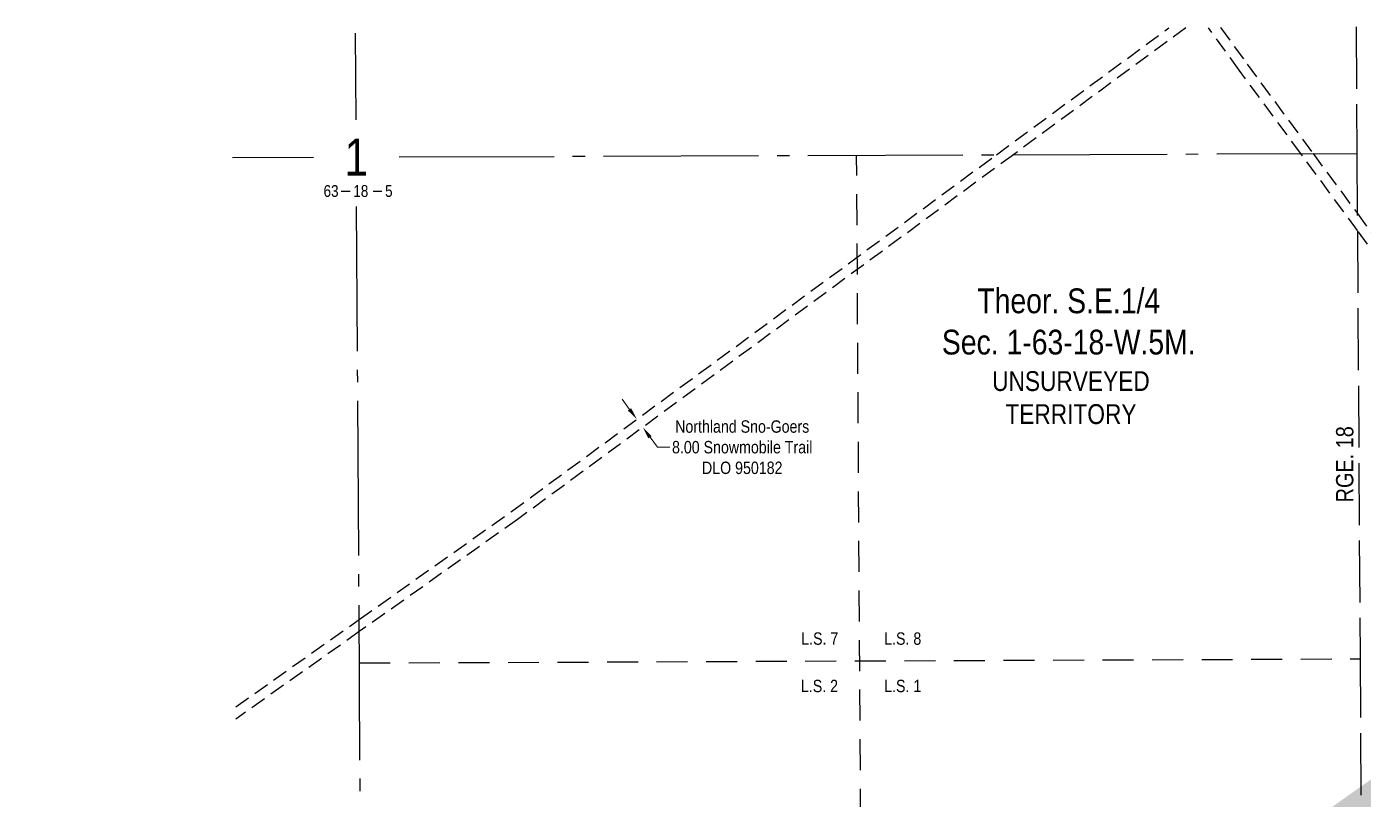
# Model space of a CAD drawing. Extents: x 522868 to 559106, y 6019929 to 6031707.
# Drawn here: x 526687 to 527766, y 6029997 to 6030621 of the extents above; entities that cross this region are included whole.
import ezdxf
from ezdxf.enums import TextEntityAlignment as Align

# ---------------------------------------------------------------- set-up
doc = ezdxf.new("R2010")
doc.units = 0
doc.header["$LTSCALE"] = 5
doc.header["$PDSIZE"] = 0.5
for name, pattern in [('foc-ACCESSROAD', [3.75, 2.5, -1.25]), ('foc-LSD', [8, 5, -3]), ('foc-QUARTERLINE', [33, 25, -3, 2, -3]), ('foc-UNSURVEYED', [12.5, 10, -2.5])]:
    doc.linetypes.add(name, pattern=pattern)
doc.layers.get('Defpoints').update_dxf_attribs({"color": 9})
for name, color, linetype in [('10', 1, 'Continuous'), ('9', 3, 'Continuous'), ('C-SYMBOL', 7, 'Continuous'), ('D-TXT', 6, 'Continuous'), ('F-AR', 190, 'foc-ACCESSROAD'), ('L-SECLBL', 7, 'Continuous'), ('L-SECQ', 8, 'foc-QUARTERLINE'), ('L-SECTION-LSD', 7, 'foc-LSD'), ('L-UNS-T', 3, 'Continuous'), ('L-USEC', 7, 'foc-UNSURVEYED'), ('P-BUFFER-H 30m', 51, 'Continuous')]:
    doc.layers.add(name, color=color, linetype=linetype)
doc.layers.add('F-AR-T', color=190, linetype='Continuous', lineweight=9)
doc.styles.add('100L', font='ARIALN.TTF', dxfattribs={"height": 11})
doc.styles.add('175L', font='ARIALN.TTF', dxfattribs={"height": 20})
doc.styles.add('80CG', font='ARIALN.TTF', dxfattribs={"height": 10})
doc.styles.add('80L', font='ARIALN.TTF', dxfattribs={"height": 10})
doc.styles.add('SIMPLEX', font='ARIALN.TTF')
doc.dimstyles.new('Compass 5 000', dxfattribs={"dimscale": 5, "dimtxt": 9, "dimasz": 2, "dimexe": 0.2, "dimexo": 0.0625, "dimgap": 0.5, "dimtad": 0, "dimtih": 1, "dimtoh": 1, "dimzin": 0, "dimdsep": 46, "dimtxsty": '80CG', "dimcen": 0.1, "dimse1": 1, "dimse2": 1, "dimclrd": 256, "dimclrt": 256, "dimaunit": 1, "dimadec": 4, "dimazin": 0, "dimtfac": 0.06, "dimtofl": 0, "dimtmove": 0, "dimatfit": 1, "dimfxl": 0.2, "dimtolj": 1, "dimtzin": 0, "dimlwd": -1, "dimarcsym": 0})

# ---------------------------------------------------------------- blocks, each defined once
blk = doc.blocks.new('L-SECLBL')
at = {"layer": '9', "color": 7}
for p, q in [((-5.1, -27.8), (-12.3, -27.8)), ((20.7, -27.8), (13.5, -27.8))]:
    blk.add_line(p, q, dxfattribs=at)
at = {"layer": '10', "color": 2, "style": 'SIMPLEX'}
blk.add_attdef('SEC', text='', height=30, dxfattribs=at).set_placement((0, 0), align=Align.MIDDLE)
at = {"layer": '10', "color": 5, "style": '80L'}
blk.add_attdef('TWP', text='', height=9.5, dxfattribs=at).set_placement((-14.4, -27.4), align=Align.MIDDLE_RIGHT)
blk.add_attdef('RGE', text='', height=9.5, dxfattribs=at).set_placement((3.6, -27.4), align=Align.MIDDLE_CENTER)
blk.add_attdef('MER', text='', height=9.5, dxfattribs=at).set_placement((23.2, -27.4), align=Align.MIDDLE_LEFT)
blk = doc.blocks.new('*D45')
at = {"layer": 'Defpoints', "color": 0, "transparency": 16777216}
for p in [(527193.3, 6030314.2), (527198, 6030307.7), (527184.3, 6030297.6)]:
    blk.add_point(p, dxfattribs=at)
at = {"layer": 'F-AR-T', "transparency": 16777216}
for p, q in [((527173.6, 6030312.1), (527167.7, 6030320.2)), ((527190.2, 6030289.6), (527196.1, 6030281.5)), ((527196.1, 6030281.5), (527206.1, 6030281.5))]:
    blk.add_line(p, q, dxfattribs=at)
for points in [[(527174.9, 6030313.1), (527172.3, 6030311.1), (527179.5, 6030304.1)], [(527191.5, 6030290.5), (527188.8, 6030288.6), (527184.3, 6030297.6)]]:
    blk.add_solid(points, dxfattribs=at)
at = {"layer": 'F-AR-T', "transparency": 16777216, "insert": (527264.6, 6030281.5), "char_height": 10, "attachment_point": 5, "style": '80CG'}
blk.add_mtext('\\A1;Northland Sno-Goers\\P8.00 Snowmobile Trail\\PDLO 950182', dxfattribs=at)

msp = doc.modelspace()

# ---------------------------------------------------------------- hatches: boundary and pattern name
at = {"layer": 'P-BUFFER-H 30m'}
h = msp.add_hatch(color=256, dxfattribs=at)
h.dxf.hatch_style = 1
edge = h.paths.add_edge_path()
edge.add_line((526751.29, 6029002.078), (526968.661, 6028994.182))
edge.add_arc((526868.779, 6028997.81), 99.947, 357.91979, 359.816196)
edge.add_line((526968.726, 6028997.49), (526969.036, 6029093.955))
edge.add_arc((526869.089, 6029094.276), 99.947, 359.816196, 423.072512)
edge.add_line((526914.351, 6029183.387), (526914.757, 6029310.012))
edge.add_line((526914.757, 6029310.012), (526920.33, 6029320.715))
edge.add_line((526920.33, 6029320.715), (527165.442, 6029493.5))
edge.add_arc((527159.42, 6029522.873), 29.984, 281.585902, 305.18082)
edge.add_line((527176.696, 6029498.366), (527188.949, 6029507.004))
edge.add_arc((527171.674, 6029531.511), 29.984, 305.18082, 328.775737)
edge.add_line((527197.314, 6029515.968), (527300.335, 6029588.589))
edge.add_line((527300.335, 6029588.589), (527333.437, 6029611.949))
edge.add_arc((527327.38, 6029641.315), 29.984, 281.654377, 297.871278)
edge.add_arc((527386.134, 6029704.186), 99.947, 243.410266, 305.210842)
edge.add_line((527443.762, 6029622.525), (527525.465, 6029680.184))
edge.add_arc((527467.837, 6029761.844), 99.947, 305.210842, 368.467158)
edge.add_line((527566.695, 6029776.561), (527873.652, 6029993.182))
edge.add_line((527873.652, 6029993.182), (527892.042, 6029999.018))
edge.add_line((527892.042, 6029999.018), (528075.62, 6029999.018))
edge.add_line((528075.62, 6029999.018), (528102.486, 6029997.448))
edge.add_line((528102.486, 6029997.448), (528043.957, 6030073.978))
edge.add_line((528043.957, 6030073.978), (527867.649, 6030073.978))
edge.add_arc((527867.649, 6030043.994), 29.984, 90, 125.210841)
edge.add_line((527850.36, 6030068.492), (527532.209, 6029843.971))
edge.add_line((527532.209, 6029843.971), (527503.947, 6029884.019))
edge.add_arc((527422.287, 6029826.39), 99.947, 35.210842, 125.210842)
edge.add_line((527364.659, 6029908.051), (527282.955, 6029850.392))
edge.add_arc((527340.583, 6029768.732), 99.947, 125.210842, 215.210842)
edge.add_line((527258.923, 6029711.103), (527287.185, 6029671.056))
edge.add_line((527287.185, 6029671.056), (527257.133, 6029649.848))
edge.add_line((527257.133, 6029649.848), (527154.089, 6029577.21))
edge.add_arc((527160.158, 6029547.846), 29.984, 101.679276, 125.210842)
edge.add_line((527142.87, 6029572.345), (527130.621, 6029563.7))
edge.add_arc((527147.909, 6029539.202), 29.984, 125.210842, 148.644691)
edge.add_line((527122.304, 6029554.804), (526852.602, 6029364.686))
edge.add_arc((526869.878, 6029340.178), 29.984, 125.18082, 179.816196)
edge.add_line((526839.894, 6029340.275), (526839.429, 6029195.366))
edge.add_line((526839.429, 6029195.366), (526790.869, 6029197.13))
edge.add_arc((526787.241, 6029097.249), 99.947, 87.91979, 179.816196)
edge.add_line((526687.294, 6029097.569), (526686.988, 6029002.141))
edge.add_line((526686.988, 6029002.141), (526735.587, 6029002.117))
edge.add_line((526735.587, 6029002.117), (526751.29, 6029002.078))
edge = h.paths.add_edge_path()
edge.add_line((526746.386, 6028962.105), (526772.897, 6028960.848))
edge.add_line((526772.897, 6028960.848), (526768.455, 6028961.066))
edge.add_line((526768.455, 6028961.066), (526746.185, 6028967.109))
edge.add_line((526746.185, 6028967.109), (526746.17, 6028962.123))
edge.add_line((526746.17, 6028962.123), (526746.125, 6028947.103))
edge.add_line((526746.125, 6028947.103), (526736.013, 6028947.166))
edge.add_line((526736.013, 6028947.166), (526735.909, 6028914.841))
edge.add_arc((526786.932, 6029000.783), 99.947, 239.303036, 267.91979)
edge.add_line((526783.304, 6028900.902), (526865.151, 6028897.929))
edge.add_arc((526868.779, 6028997.81), 99.947, 267.91979, 268.385837)
edge.add_line((526865.964, 6028897.903), (526866.114, 6028941.421))
edge.add_line((526866.114, 6028941.421), (526746.342, 6028947.098))
edge.add_line((526746.342, 6028947.098), (526746.386, 6028962.105))

# ---------------------------------------------------------------- linework, layer by layer
at = {"layer": 'F-AR'}
for points in [[(526855.726, 6030071.901), (526955.311, 6030142.454), (527078.353, 6030229.626), (527469.795, 6030517.605), (527608.916, 6030619.964)], [(527622.651, 6030620.052), (527483.477, 6030517.655), (527083.148, 6030223.139), (526955.479, 6030132.688), (526855.895, 6030062.134)], [(528092.679, 6030010.271), (528033.662, 6030087.439), (527791.741, 6030415.266), (527761.328, 6030456.477), (527715.543, 6030518.518), (527665.801, 6030585.925), (527640.938, 6030620.17)], [(527650.781, 6030620.233), (527672.258, 6030590.652), (527725.462, 6030518.556), (527761.245, 6030470.067), (527791.657, 6030428.855), (528040.101, 6030092.191), (528102.752, 6030010.271)]]:
    msp.add_lwpolyline(points, dxfattribs=at)
at = {"layer": 'L-SECQ', "flags": 128}
for points in [[(526952.907, 6030545.709), (526952.489, 6030615.724)], [(526853.086, 6030515.359), (526918.456, 6030515.599)], [(526987.701, 6030515.853), (527760.836, 6030518.688)], [(526957.955, 6029699.038), (526953.324, 6030475.747)]]:
    msp.add_lwpolyline(points, dxfattribs=at)
at = {"layer": 'L-SECTION-LSD', "flags": 128}
for points in [[(527361.896, 6029700.899), (527356.961, 6030517.207)], [(526955.52, 6030107.382), (527763.337, 6030110.725)]]:
    msp.add_lwpolyline(points, dxfattribs=at)
at = {"layer": 'L-USEC'}
for p, q in [((527760.208, 6030620.941), (527760.836, 6030518.688)), ((527760.836, 6030518.688), (527763.325, 6030113.239)), ((527763.325, 6030113.239), (527765.845, 6029702.759))]:
    msp.add_line(p, q, dxfattribs=at)

# ---------------------------------------------------------------- block references
at = {"layer": 'L-SECLBL', "color": 2, "xscale": 0.99947305, "yscale": 0.99947305, "zscale": 0.99947305}
msp.add_blockref('L-SECLBL', (526953.097, 6030515.726), dxfattribs=at).add_auto_attribs({'SEC': '1', 'TWP': '63', 'RGE': '18', 'MER': '5'})

# ---------------------------------------------------------------- texts
at = {"layer": 'C-SYMBOL', "color": 3, "insert": (527528.224, 6030409.687), "char_height": 19.98946, "width": 203.13519, "attachment_point": 2, "style": '175L'}
msp.add_mtext('Theor. S.E.1/4 \\PSec. 1-63-18-W.5M.', dxfattribs=at)
at = {"layer": 'D-TXT', "color": 3, "insert": (527743.985, 6030237.029), "char_height": 13.9926, "attachment_point": 1, "rotation": 90, "style": '80L'}
msp.add_mtext_dynamic_manual_height_columns('RGE. 18', width=73.71639, gutter_width=47.475, heights=[0], dxfattribs=at)
at = {"layer": 'L-UNS-T', "color": 3, "insert": (527529.974, 6030321.477), "char_height": 15.99157, "attachment_point": 5, "style": '80L'}
msp.add_mtext_dynamic_manual_height_columns('\\pxqc;UNSURVEYED TERRITORY', width=126.34714, gutter_width=47.475, heights=[0], dxfattribs=at)

# ---------------------------------------------------------------- dimensions: what is measured, and where the dimension line sits
at = {"layer": 'F-AR-T', "color": 2}
dim = msp.add_aligned_dim(p1=(527193.305, 6030314.195), p2=(527198.047, 6030307.749), distance=-17.111, text='Northland Sno-Goers\\P8.00 Snowmobile Trail\\PDLO 950182', dimstyle='Compass 5 000', dxfattribs=at)
dim.commit()
dim.dimension.update_dxf_attribs({"geometry": '*D45', "text_midpoint": (527264.639, 6030281.499)})

# ---------------------------------------------------------------- next in the draw order: texts
at = {"layer": 'L-SECTION-LSD', "attachment_point": 1, "style": '100L', "bg_fill": 3, "box_fill_scale": 1.5, "bg_fill_color": 256, "bg_fill_transparency": 0}
for s, width, insert, char_height in [('\\pxqr;L.S. 7', 30.8642, (527311.289, 6030132.078), 9.99473), ('L.S. 8', 30.38512, (527379.213, 6030132.078), 9.9947), ('\\pxqr;L.S. 2', 30.63727, (527311.289, 6030093.813), 9.99473), ('L.S. 1', 29.97539, (527379.213, 6030093.813), 9.9947)]:
    msp.add_mtext_dynamic_manual_height_columns(s, width=width, gutter_width=54.971, heights=[0], dxfattribs=dict(at, insert=insert, char_height=char_height))

doc.saveas('drawing.dxf')
